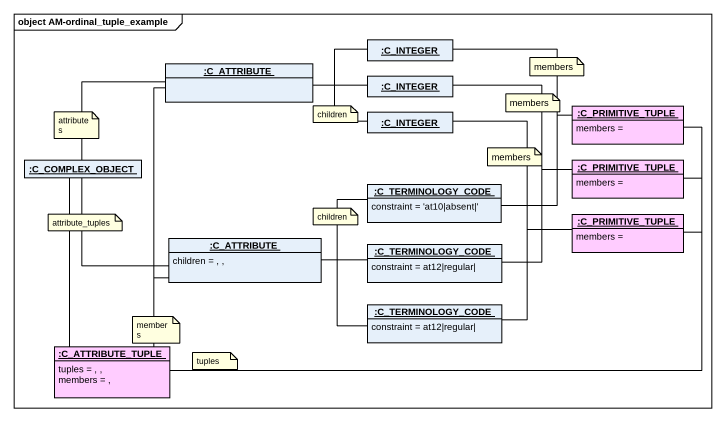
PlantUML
@startuml
mainframe object AM-ordinal_tuple_example
hide circle
hide empty members
object ":C_ATTRIBUTE" as C_ATTRIBUTE
object ":C_INTEGER" as C_INTEGER
object ":C_INTEGER" as C_INTEGER_2
object ":C_INTEGER" as C_INTEGER_3
object ":C_PRIMITIVE_TUPLE" as C_PRIMITIVE_TUPLE #FFCCFF {
  members =
}
object ":C_COMPLEX_OBJECT" as C_COMPLEX_OBJECT
object ":C_TERMINOLOGY_CODE" as C_TERMINOLOGY_CODE {
  constraint = 'at10|absent|'
}
object ":C_PRIMITIVE_TUPLE" as C_PRIMITIVE_TUPLE_2 #FFCCFF {
  members =
}
object ":C_PRIMITIVE_TUPLE" as C_PRIMITIVE_TUPLE_3 #FFCCFF {
  members =
}
object ":C_ATTRIBUTE" as C_ATTRIBUTE_2 {
  children = , ,
}
object ":C_TERMINOLOGY_CODE" as C_TERMINOLOGY_CODE_2 {
  constraint = at12|regular|
}
object ":C_TERMINOLOGY_CODE" as C_TERMINOLOGY_CODE_3 {
  constraint = at12|regular|
}
object ":C_ATTRIBUTE_TUPLE" as C_ATTRIBUTE_TUPLE #FFCCFF {
  tuples = , ,
  members = ,
}
C_ATTRIBUTE -right- C_INTEGER
C_ATTRIBUTE -right- C_INTEGER_2
C_ATTRIBUTE -right- C_INTEGER_3
C_PRIMITIVE_TUPLE -left- C_INTEGER
C_PRIMITIVE_TUPLE -left- C_TERMINOLOGY_CODE
C_COMPLEX_OBJECT -right- C_ATTRIBUTE
C_COMPLEX_OBJECT -right- C_ATTRIBUTE_2
C_COMPLEX_OBJECT -- C_ATTRIBUTE_TUPLE
C_PRIMITIVE_TUPLE_2 -left- C_INTEGER_2
C_PRIMITIVE_TUPLE_2 -left- C_TERMINOLOGY_CODE_2
C_PRIMITIVE_TUPLE_3 -left- C_INTEGER_3
C_PRIMITIVE_TUPLE_3 -left- C_TERMINOLOGY_CODE_3
C_ATTRIBUTE_2 -right- C_TERMINOLOGY_CODE
C_ATTRIBUTE_2 -right- C_TERMINOLOGY_CODE_2
C_ATTRIBUTE_2 -right- C_TERMINOLOGY_CODE_3
C_ATTRIBUTE_TUPLE -up- C_ATTRIBUTE
C_ATTRIBUTE_TUPLE -right- C_PRIMITIVE_TUPLE
C_ATTRIBUTE_TUPLE -right- C_PRIMITIVE_TUPLE_2
C_ATTRIBUTE_TUPLE -right- C_PRIMITIVE_TUPLE_3
C_ATTRIBUTE_TUPLE -up- C_ATTRIBUTE_2
note as N1
  members
end note
note as N2
  attributes
end note
note as N3
  children
end note
note as N4
  members
end note
note as N5
  members
end note
note as N6
  attribute_tuples
end note
note as N7
  children
end note
note as N8
  members
end note
note as N9
  tuples
end note
@enduml
